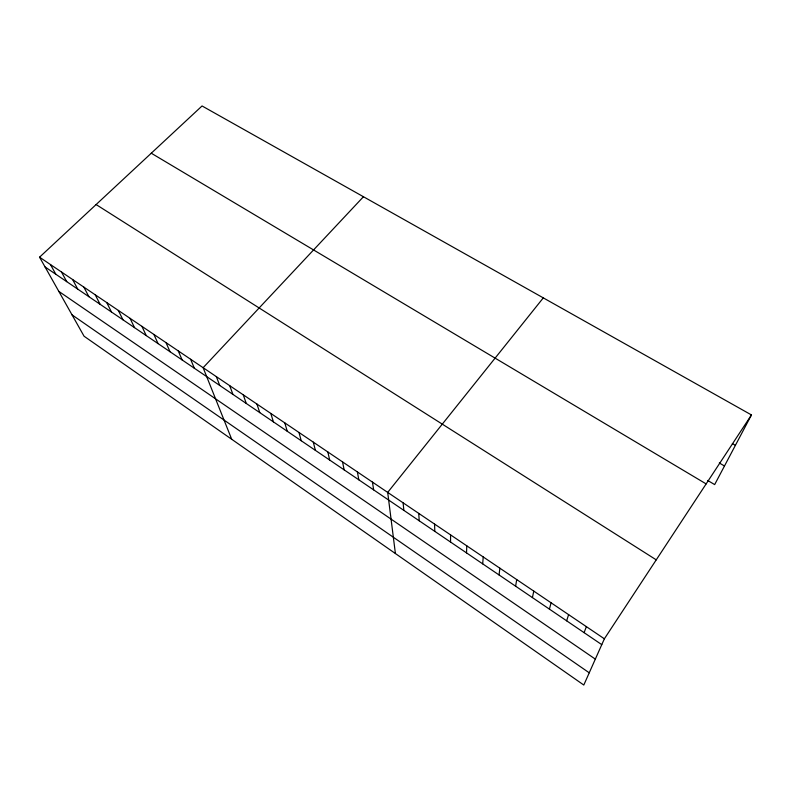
<?xml version="1.0" encoding="UTF-8"?>
<svg xmlns="http://www.w3.org/2000/svg" width="791" height="791" viewBox="0 0 791 791"><rect width="100%" height="100%" fill="white"/><g stroke="black" fill="none" stroke-linecap="round" stroke-linejoin="round"><path stroke-width="1.19" d="M450.563 542.062L450.573 534.884M466.522 552.889L466.789 545.849M482.688 563.854L483.222 556.943M499.052 574.958L499.863 568.185M515.623 586.2L516.711 579.576M532.412 597.591L533.787 591.114M549.419 609.129L551.09 602.801M566.643 620.816L568.61 614.637M584.094 632.652L586.378 626.64M751.45 414.939L604.373 638.802L583.798 685.036L84.064 336.215L39.55 257.184L202.051 105.964L751.45 414.939L714.659 484.596L707.708 480.463M543.298 297.881L387.689 492.398L395.401 553.532M363.455 196.732L203.129 367.706L231.704 439.262M732.357 443.593L735.393 445.333M719.316 462.972L724.477 465.998M151.279 153.217L706.136 483.904M96.107 204.553L656.243 559.85M39.55 257.184L604.373 638.802M45.047 266.943L601.773 644.645M58.811 291.375L595.326 659.121M72.04 314.877L589.236 672.805M50.456 264.56L55.835 274.259M61.48 272.005L66.731 281.655M72.614 279.53L77.745 289.13M83.866 287.133L88.869 296.674M95.236 294.816L100.111 304.298M106.726 302.567L111.462 312M118.334 310.418L122.931 319.782M130.06 318.338L134.519 327.642M141.915 326.347L146.236 335.592M153.899 334.445L158.062 343.62M166.001 342.622L170.025 351.738M178.242 350.897L182.108 359.935M190.621 359.252L194.329 368.22M216.348 376.635L219.73 385.454M229.716 385.672L232.92 394.412M243.242 394.808L246.268 403.459M256.927 404.053L259.774 412.625M270.779 413.416L273.429 421.89M284.79 422.878L287.252 431.263M298.968 432.459L301.223 440.745M313.315 442.149L315.372 450.346M327.83 451.958L329.679 460.055M342.523 461.885L344.164 469.874M357.394 471.93L358.817 479.821M372.452 482.105L373.649 489.876M403.113 502.829L403.845 510.373M418.736 513.379L419.23 520.804M434.556 524.067L434.803 531.374"/></g></svg>
